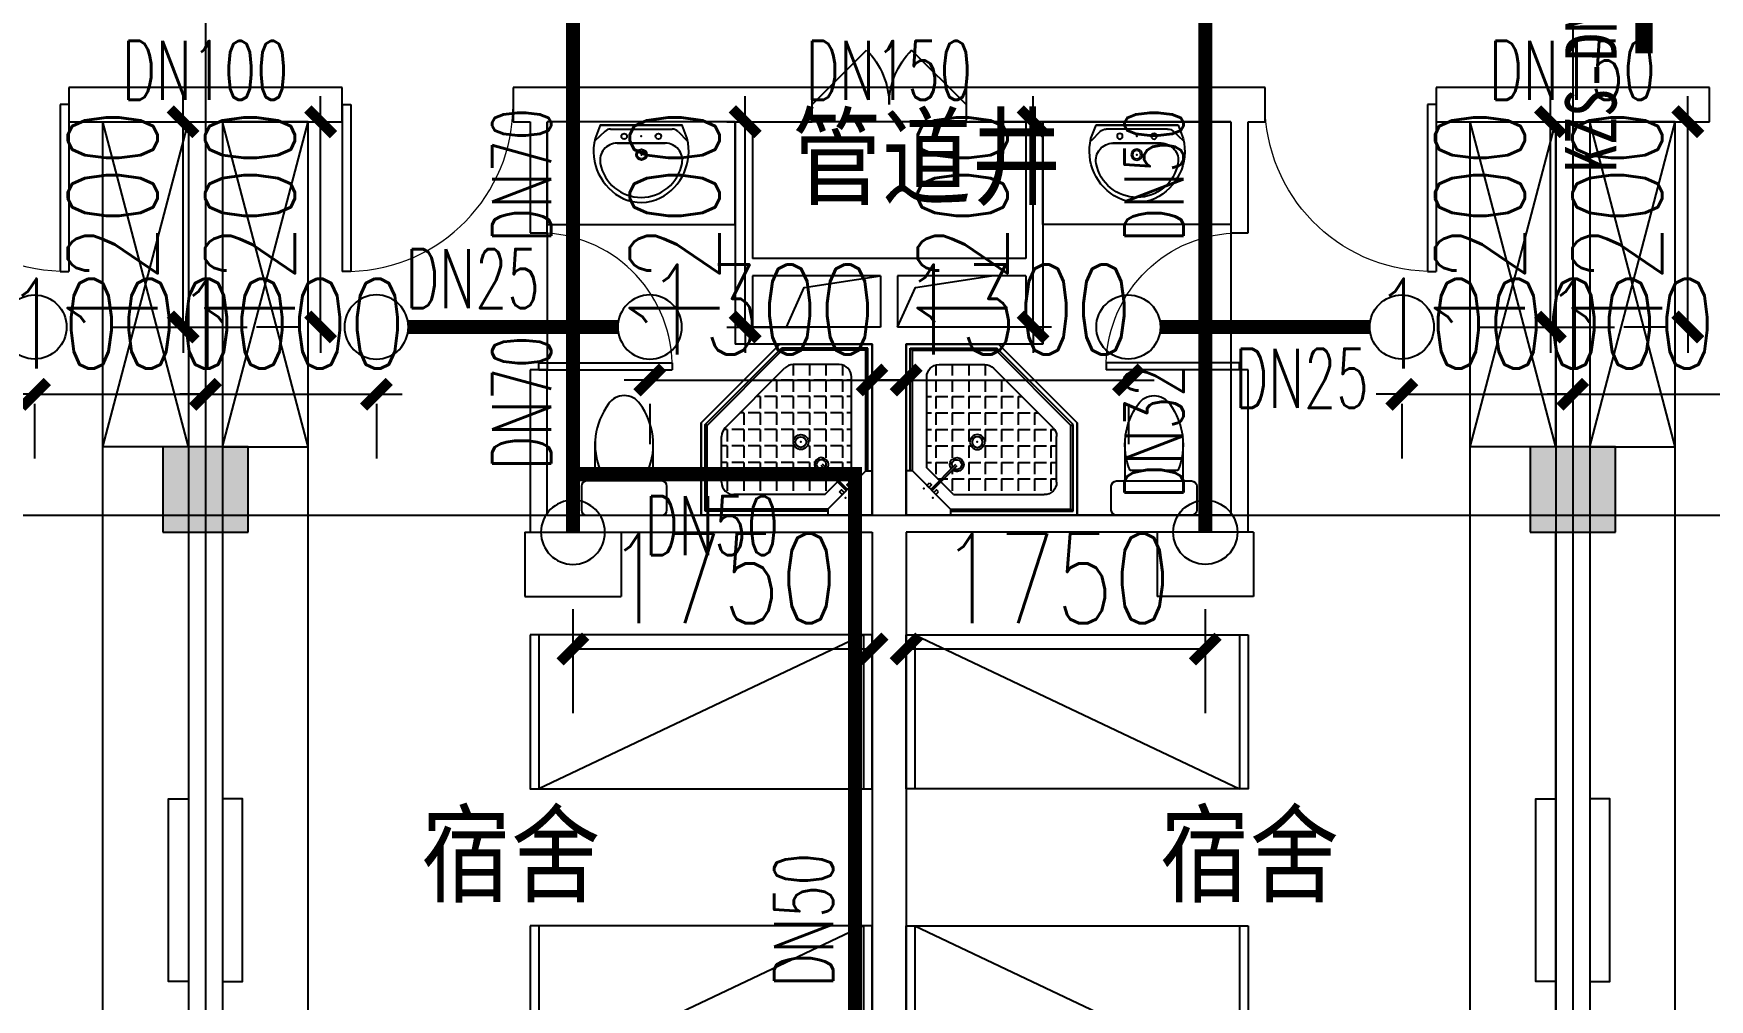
# Model space of a CAD drawing. Extents: x 0 to 2838408, y -923048 to 203859.
# Drawn here: x 2696256 to 2706063, y -544489 to -538843 of the extents above; entities that cross this region are included whole.
import ezdxf
from ezdxf.enums import TextEntityAlignment as Align

# ---------------------------------------------------------------- set-up
doc = ezdxf.new("R2010")
doc.units = 0
doc.header["$LTSCALE"] = 1000
for name, color, linetype in [('A-Fixt', 81, 'Continuous'), ('CLAYER', 7, 'Continuous'), ('COLUMN', 9, 'Continuous'), ('DOOR_FIRE', 4, 'Continuous'), ('DOTE', 8, 'Continuous'), ('EQUIP_喷头', 7, 'Continuous'), ('PIPE-喷淋', 6, 'Continuous'), ('PUB_HATCH', 8, 'Continuous'), ('PUB_TEXT', 7, 'Continuous'), ('TEXT_喷淋', 7, 'Continuous'), ('TWT_DIM', 3, 'Continuous'), ('WALL', 9, 'Continuous'), ('WINDOW', 4, 'Continuous'), ('XREF', 8, 'Continuous'), ('抗震支吊架', 2, 'Continuous'), ('洁具', 213, 'Continuous'), ('配景', 3, 'Continuous')]:
    doc.layers.add(name, color=color, linetype=linetype)
doc.styles.add('_TCH_DIM_T3', font='SIMPLEX', dxfattribs={"width": 0.75, "bigfont": 'HZTXT'})
doc.styles.add('_TWT_PIPEDN', font='SIMPLEX', dxfattribs={"width": 0.8, "height": 2.3, "bigfont": 'HZTXT'})
doc.styles.add('kzcad', font='', dxfattribs={"width": 0.8})
doc.styles.get("Standard").update_dxf_attribs({"font": 'geniso.shx', "bigfont": 'hztxt.shx'})
doc.styles.get('kzcad').set_extended_font_data('SimSun')
doc.dimstyles.new('_TWT_ARCH&&150', dxfattribs={"dimtxt": 525, "dimasz": 150, "dimexe": 375, "dimexo": 450, "dimgap": 150, "dimtad": 1, "dimdec": 0, "dimzin": 0, "dimdsep": 46, "dimtxsty": '_TCH_DIM_T3', "dimblk": 'ARCHTICK', "dimcen": 0.09, "dimclrt": 7, "dimazin": 2, "dimtfac": 1, "dimtdec": 0, "dimtix": 1, "dimtmove": 2, "dimatfit": 3, "dimfxl": 1, "dimtolj": 1, "dimtzin": 0, "dimarcsym": 0})

# ---------------------------------------------------------------- blocks, each defined once
blk = doc.blocks.new('1F平面-CAD导入_dwg_Drawing4_t3_dwg_$plan$00001613-474159-1F-927810-1F')
at = {"layer": '洁具'}
for p, q in [((-30, 250), (-170, 250)), ((-200, 169.7), (-430.4, 169.7)), ((-260.4, -139.7), (-260.4, 139.7)), ((-200, -169.7), (-200, -220)), ((-170, -250), (-30, -250))]:
    blk.add_line(p, q, dxfattribs=at)
for points in [[(-200, 220), (-200, 169.7), (-200, -169.7), (-430.4, -169.7)], [(0, -220), (0, 220)]]:
    blk.add_lwpolyline(points, dxfattribs=at)
for centre, radius, start, end in [((-170, 220), 30, 90, 180), ((-30, 220), 30, 0, 90), ((-412.8, -227.4), 397.5, 67.45048, 126.63814), ((-589.6, 0), 109.8, 123.45086, 236.54914), ((-412.8, 227.4), 397.5, 233.36186, 292.54952), ((-170, -220), 30, 180, 270), ((-30, -220), 30, 270, 0)]:
    blk.add_arc(centre, radius, start, end, dxfattribs=at)
blk = doc.blocks.new('$lvtry$00000169')
at = {"color": 0}
for p, q in [((258.9, -36), (258.9, 0)), ((258.9, -36), (36, -258.9)), ((258.9, -24), (976, -24)), ((258.9, -36), (964, -36)), ((964, -36), (976, -24)), ((964, -36), (964, -525.1)), ((976, -24), (976, -530.1)), ((276.1, -120), (120, -276.1)), ((143.9, -151), (290.7, -298.1)), ((151, -143.9), (297.8, -291)), ((269.6, -212.7), (269.6, -142.7)), ((276.1, -120), (808, -120)), ((365.9, -212.7), (365.9, -142.7)), ((462.1, -212.7), (462.1, -142.7)), ((558.4, -212.7), (558.4, -142.7)), ((654.6, -212.7), (654.6, -142.7)), ((750.9, -212.7), (750.9, -142.7)), ((847.1, -212.7), (847.1, -142.7)), ((880, -192), (880, -460.5)), ((36, -258.9), (0, -258.9)), ((24, -258.9), (24, -976)), ((36, -258.9), (36, -964)), ((120, -276.1), (120, -808)), ((173.4, -308.9), (173.4, -238.9)), ((183.4, -212.7), (205.5, -212.7)), ((219.6, -212.7), (243.4, -212.7)), ((269.6, -212.7), (339.6, -212.7)), ((269.6, -262.8), (269.6, -238.9)), ((365.9, -212.7), (435.9, -212.7)), ((365.9, -308.9), (365.9, -238.9)), ((462.1, -212.7), (532.1, -212.7)), ((462.1, -308.9), (462.1, -238.9)), ((558.4, -212.7), (628.4, -212.7)), ((558.4, -308.9), (558.4, -238.9)), ((654.6, -212.7), (724.6, -212.7)), ((654.6, -308.9), (654.6, -238.9)), ((750.9, -212.7), (820.9, -212.7)), ((750.9, -308.9), (750.9, -238.9)), ((847.1, -212.7), (880, -212.7)), ((847.1, -308.9), (847.1, -238.9)), ((120, -308.9), (147.1, -308.9)), ((173.4, -308.9), (243.4, -308.9)), ((173.4, -405.2), (173.4, -335.2)), ((269.6, -405.2), (269.6, -335.2)), ((334.3, -308.9), (339.6, -308.9)), ((365.9, -308.9), (435.9, -308.9)), ((365.9, -405.2), (365.9, -335.2)), ((462.1, -308.9), (532.1, -308.9)), ((462.1, -405.2), (462.1, -335.2)), ((558.4, -308.9), (628.4, -308.9)), ((558.4, -405.2), (558.4, -335.2)), ((654.6, -308.9), (724.6, -308.9)), ((654.6, -405.2), (654.6, -335.2)), ((750.9, -308.9), (820.9, -308.9)), ((750.9, -405.2), (750.9, -335.2)), ((847.1, -308.9), (880, -308.9)), ((847.1, -405.2), (847.1, -335.2)), ((120, -405.2), (147.1, -405.2)), ((173.4, -405.2), (243.4, -405.2)), ((173.4, -501.4), (173.4, -431.4)), ((269.6, -405.2), (339.6, -405.2)), ((269.6, -501.4), (269.6, -431.4)), ((365.9, -405.2), (378.6, -405.2)), ((365.9, -501.4), (365.9, -431.4)), ((462.1, -405.2), (532.1, -405.2)), ((462.1, -501.4), (462.1, -431.4)), ((558.4, -405.2), (628.4, -405.2)), ((558.4, -501.4), (558.4, -431.4)), ((654.6, -405.2), (724.6, -405.2)), ((654.6, -501.4), (654.6, -431.4)), ((750.9, -405.2), (820.9, -405.2)), ((750.9, -501.4), (750.9, -431.4)), ((847.1, -405.2), (880, -405.2)), ((847.1, -501.4), (847.1, -431.4)), ((120, -501.4), (147.1, -501.4)), ((173.4, -501.4), (243.4, -501.4)), ((173.4, -597.7), (173.4, -527.7)), ((269.6, -501.4), (339.6, -501.4)), ((269.6, -597.7), (269.6, -527.7)), ((365.9, -501.4), (435.9, -501.4)), ((365.9, -597.7), (365.9, -527.7)), ((462.1, -501.4), (532.1, -501.4)), ((462.1, -597.7), (462.1, -527.7)), ((858.9, -511.4), (511.4, -858.9)), ((964, -525.1), (525.1, -964)), ((976, -530.1), (530.1, -976)), ((558.4, -501.4), (628.4, -501.4)), ((558.4, -597.7), (558.4, -527.7)), ((654.6, -501.4), (724.6, -501.4)), ((654.6, -597.7), (654.6, -527.7)), ((750.9, -501.4), (820.9, -501.4)), ((750.9, -597.7), (750.9, -527.7)), ((847.1, -501.4), (867.2, -501.4)), ((964, -525.1), (976, -530.1)), ((120, -597.7), (147.1, -597.7)), ((173.4, -597.7), (243.4, -597.7)), ((173.4, -693.9), (173.4, -623.9)), ((269.6, -597.7), (339.6, -597.7)), ((269.6, -693.9), (269.6, -623.9)), ((365.9, -597.7), (435.9, -597.7)), ((365.9, -693.9), (365.9, -623.9)), ((462.1, -597.7), (532.1, -597.7)), ((462.1, -693.9), (462.1, -623.9)), ((558.4, -597.7), (628.4, -597.7)), ((558.4, -693.9), (558.4, -623.9)), ((654.6, -597.7), (724.6, -597.7)), ((654.6, -693.9), (654.6, -623.9)), ((750.9, -597.7), (772.6, -597.7)), ((120, -693.9), (147.1, -693.9)), ((173.4, -693.9), (243.4, -693.9)), ((173.4, -790.2), (173.4, -720.2)), ((269.6, -693.9), (339.6, -693.9)), ((269.6, -790.2), (269.6, -720.2)), ((365.9, -693.9), (435.9, -693.9)), ((365.9, -790.2), (365.9, -720.2)), ((462.1, -693.9), (532.1, -693.9)), ((462.1, -790.2), (462.1, -720.2)), ((558.4, -693.9), (628.4, -693.9)), ((558.4, -790.2), (558.4, -720.2)), ((654.6, -693.9), (676.4, -693.9)), ((120, -790.2), (147.1, -790.2)), ((173.4, -790.2), (243.4, -790.2)), ((173.4, -877.5), (173.4, -816.4)), ((192, -880), (460.5, -880)), ((269.6, -790.2), (339.6, -790.2)), ((269.6, -880), (269.6, -816.4)), ((365.9, -790.2), (435.9, -790.2)), ((365.9, -880), (365.9, -816.4)), ((462.1, -790.2), (532.1, -790.2)), ((462.1, -880), (462.1, -816.4)), ((558.4, -790.2), (580.1, -790.2)), ((36, -964), (24, -976)), ((24, -976), (530.1, -976)), ((36, -964), (525.1, -964)), ((525.1, -964), (530.1, -976))]:
    blk.add_line(p, q, dxfattribs=at)
blk.add_lwpolyline([(0, 0), (0, -1000), (540, -1000), (1000, -540), (1000, 0)], close=True)
for points in [[(0, 0), (0, -1000)], [(0, 0), (1000, 0)], [(1000, 0), (1000, -540)], [(136.1, -189.7), (147.9, -177.9), (132.5, -162.5), (120.7, -174.3)], [(189.7, -136.1), (177.9, -147.9), (162.5, -132.5), (174.3, -120.7)], [(1000, -540), (540, -1000)], [(0, -1000), (540, -1000)]]:
    blk.add_lwpolyline(points, close=True, dxfattribs=at)
for radius in [43.8, 31.1]:
    blk.add_circle((416.2, -427.6), radius, dxfattribs=at)
for centre, radius, start, end in [((808, -192), 72, 0, 90), ((296, -295.7), 40.6, 142.58296, 128.41974), ((296, -295.7), 28.6, 145.82801, 125.65986), ((808, -460.5), 72, 315, 0), ((192, -808), 72, 180, 270), ((460.5, -808), 72, 270, 315)]:
    blk.add_arc(centre, radius, start, end, dxfattribs=at)
for p in [(103.2, -155.8, 0), (156.1, -102.2, 0), (415.8, -428.1, 0)]:
    blk.add_point(p, dxfattribs=at)
blk = doc.blocks.new('$lvtry$00000178')
at = {"color": 0}
for p, q in [((-238.4, 0), (238.4, 0)), ((-214.1, -36.1), (-272.1, -90.6)), ((-179.8, -22.5), (180.1, -22.5)), ((215.7, -37.5), (268.3, -90.8)), ((-141.7, -105.2), (140.2, -105.2)), ((140.2, -105.2), (-141.7, -105.2))]:
    blk.add_line(p, q, dxfattribs=at)
blk.add_lwpolyline([(-103.6, -429.7, 0.224698), (110.4, -425.4, 0.348046), (268.9, -78.5), (239.5, 0), (-241.3, 0), (-270.7, -78.5, 0.356844)], format="xyb", close=True, dxfattribs=at)
for centre, radius in [((-100, -65), 16.3), ((100, -65), 16.3), ((1.4, -172.5), 31.6)]:
    blk.add_circle(centre, radius, dxfattribs=at)
at = {"color": 0, "lineweight": 13}
blk.add_circle((1.4, -172.5), 23, dxfattribs=at)
at = {"color": 0}
for centre, radius, start, end in [((-179.8, -72.5), 50, 90, 133.18096), ((180.1, -72.5), 50, 44.56072, 90), ((-141.7, -205.2), 100, 90, 190.56023), ((140.2, -205.2), 100, 349.43977, 90), ((-0.7, -179), 243.4, 190.56023, 349.43977)]:
    blk.add_arc(centre, radius, start, end, dxfattribs=at)
for p in [(0, -65), (1.4, -172.5)]:
    blk.add_point(p, dxfattribs=at)
blk = doc.blocks.new('A$C70365C93')
at = {"layer": '洁具'}
blk.add_lwpolyline([(-1900, 2300), (-1900, 1700), (-800, 1700), (-800, 2300)], close=True, dxfattribs=at)
blk.add_blockref('$lvtry$00000178', (-1350, 2280), dxfattribs=at)
at = {"layer": '洁具', "rotation": 180}
blk.add_blockref('$lvtry$00000169', (0, 0), dxfattribs=at)
at = {"layer": '洁具', "extrusion": (0, 0, -1), "xscale": -1, "zscale": -1, "rotation": 90}
blk.add_blockref('1F平面-CAD导入_dwg_Drawing4_t3_dwg_$plan$00001613-474159-1F-927810-1F', (1450, 0), dxfattribs=at)
blk = doc.blocks.new('单人床')
at = {"layer": 'A-Fixt'}
for p, q in [((47773.8, 13973.4), (48673.8, 13973.4)), ((47773.8, 12073.4), (48673.8, 13973.4)), ((47773.8, 12073.4), (48673.8, 12073.4))]:
    blk.add_line(p, q, dxfattribs=at)
blk.add_lwpolyline([(47773.8, 14023.4), (48673.8, 14023.4), (48673.8, 12023.4), (47773.8, 12023.4), (47773.8, 14023.4)], dxfattribs=at)
blk = doc.blocks.new('CH_AP01')
for p, q in [((-311.4, 16.6), (-275, 0)), ((-275, 0), (275, 0)), ((275, 0), (311.4, 16.6))]:
    blk.add_line(p, q)
for centre, radius, start, end in [((-306.8, 555.3), 37.8, 100.18588, 202.83587), ((0, -578.9), 1212.6, 74.71041, 105.28959), ((0, -578.9), 1172.6, 75.02868, 104.97132), ((306.8, 555.3), 37.8, 337.16413, 79.81412), ((-1658.4, 201.9), 1359.7, 352.16586, 14.42826), ((-823.7, 250), 562.9, 335.50378, 31.09034), ((0, -1278.1), 1856.9, 80.61099, 99.38901), ((-823.7, 250), 602.9, 335.50378, 30.26909), ((0, -578.9), 1092.6, 75.87672, 104.12328), ((823.7, 250), 602.9, 149.73091, 204.49622), ((823.7, 250), 562.9, 148.90966, 204.49622), ((1658.4, 201.9), 1359.7, 165.57174, 187.83414)]:
    blk.add_arc(centre, radius, start, end)
blk = doc.blocks.new('A$C61295E98')
at = {"color": 3}
for p, q in [((544, 597.9), (0, 597.9)), ((0, 597.9), (0, 0)), ((161.4, 597.9), (161.4, 0)), ((170.4, 0.2), (170.4, 597.6)), ((602.7, 572.2), (602.7, 25.6)), ((624, 517.9), (624, 80)), ((544, 0), (0, 0))]:
    blk.add_line(p, q, dxfattribs=at)
for points in [[(81.8, 540.3), (75.3, 540.3), (75.3, 576.8), (81.8, 576.8)], [(81.8, 453.1), (75.3, 453.1), (75.3, 489.6), (81.8, 489.6)], [(81.8, 352.9), (75.3, 352.9), (75.3, 389.4), (81.8, 389.4)]]:
    blk.add_lwpolyline(points, close=True, dxfattribs=at)
for centre in [(74, 250.1), (74, 164.2), (74, 70.5)]:
    blk.add_circle(centre, 15.7, dxfattribs=at)
for centre, start, end in [((544, 517.9), 360, 90), ((544, 80), 270, 0)]:
    blk.add_arc(centre, 80, start, end, dxfattribs=at)
blk = doc.blocks.new('宿舍')
at = {"layer": 'A-Fixt'}
for p, q in [((47853.8, 13801.7), (48353.8, 15701.7)), ((48353.8, 13801.7), (47853.8, 15701.7)), ((47853.8, 13801.7), (48353.8, 13801.7))]:
    blk.add_line(p, q, dxfattribs=at)
for points in [[(47853.8, 8601.7), (48353.8, 8601.7), (48353.8, 15701.7), (47853.8, 15701.7)], [(47853.8, 10676.1), (47970.5, 10676.1), (47970.5, 11742.6), (47853.8, 11742.6)]]:
    blk.add_lwpolyline(points, close=True, dxfattribs=at)
at = {"xscale": -1, "rotation": 90}
for p in [(63677.2, 60475.5), (63677.2, 58775.5)]:
    blk.add_blockref('单人床', p, dxfattribs=at)
at = {"layer": 'A-Fixt', "xscale": -1, "rotation": 180}
for p in [(50002, 9140.5), (51117.2, 9140.5)]:
    blk.add_blockref('CH_AP01', p, dxfattribs=at)
at = {"layer": '配景', "color": 252}
blk.add_blockref('A$C61295E98', (47853.8, 7096.6), dxfattribs=at)
blk = doc.blocks.new('$DorLib2D$00000116')
at = {"color": 0}
for p, q in [((-0.5, 0), (-0.146, 0.354)), ((0.5, 0), (0.146, 0.354))]:
    blk.add_line(p, q, dxfattribs=at)
for centre, start, end in [((-0.5, 0), 0, 45), ((0.5, 0), 135, 180)]:
    blk.add_arc(centre, 0.5, start, end, dxfattribs=at)
blk = doc.blocks.new('$DorLib2D$00000001')
for p, q in [((0.45, 0.975), (0.5, 0.975)), ((0.45, 0), (0.45, 0.975)), ((0.5, 0), (0.5, 0.975)), ((0.5, 0), (0.45, 0))]:
    blk.add_line(p, q)
at = {"lineweight": 13}
blk.add_arc((0.475, 0), 0.975, 91.46928, 180, dxfattribs=at)
blk = doc.blocks.new('3F1')
at = {"layer": 'PUB_HATCH'}
for points in [[(2360966.7, -541758.3), (2361466.7, -541758.3), (2361466.7, -541258.3), (2360966.7, -541258.3)], [(2368966.7, -541758.3), (2369466.7, -541758.3), (2369466.7, -541258.3), (2368966.7, -541258.3)]]:
    blk.add_hatch(color=256, dxfattribs=at).paths.add_polyline_path(points)
for points in [[(2364616.7, -540558.3), (2364720.3, -540328), (2365166.7, -540258.3)], [(2365266.7, -540558.3), (2365370.3, -540328), (2365816.7, -540258.3)]]:
    blk.add_lwpolyline(points)
at = {"layer": 'COLUMN'}
for p, q in [((2361466.7, -541258.3), (2360966.7, -541258.3)), ((2360966.7, -541258.3), (2360966.7, -541758.3)), ((2361466.7, -541758.3), (2361466.7, -541258.3)), ((2369466.7, -541258.3), (2368966.7, -541258.3)), ((2368966.7, -541258.3), (2368966.7, -541758.3)), ((2369466.7, -541758.3), (2369466.7, -541258.3)), ((2360966.7, -541758.3), (2361466.7, -541758.3)), ((2368966.7, -541758.3), (2369466.7, -541758.3))]:
    blk.add_line(p, q, dxfattribs=at)
at = {"layer": 'DOOR_FIRE'}
for p, q in [((2365666.7, -539158.3), (2364766.7, -539158.3)), ((2365666.7, -539358.3), (2364766.7, -539358.3))]:
    blk.add_line(p, q, dxfattribs=at)
at = {"layer": 'DOTE'}
for p, q in [((2361216.7, -467258.3), (2361216.7, -550458.3)), ((2369216.7, -467258.3), (2369216.7, -550458.3)), ((2343216.7, -541658.3), (2453916.7, -541658.3))]:
    blk.add_line(p, q, dxfattribs=at)
at = {"layer": 'WALL'}
for p, q in [((2361216.7, -539158.3), (2360416.7, -539158.3)), ((2360416.7, -539158.3), (2360416.7, -539358.3)), ((2362016.7, -539158.3), (2361216.7, -539158.3)), ((2362016.7, -539358.3), (2362016.7, -539158.3)), ((2363116.7, -539158.3), (2363016.7, -539158.3)), ((2363016.7, -539158.3), (2363016.7, -539358.3)), ((2364316.7, -539158.3), (2363116.7, -539158.3)), ((2364766.7, -539158.3), (2364316.7, -539158.3)), ((2364766.7, -539358.3), (2364766.7, -539158.3)), ((2366116.7, -539158.3), (2365666.7, -539158.3)), ((2365666.7, -539158.3), (2365666.7, -539358.3)), ((2367316.7, -539158.3), (2366116.7, -539158.3)), ((2367416.7, -539158.3), (2367316.7, -539158.3)), ((2367416.7, -539358.3), (2367416.7, -539158.3)), ((2369216.7, -539158.3), (2368416.7, -539158.3)), ((2368416.7, -539158.3), (2368416.7, -539358.3)), ((2370016.7, -539158.3), (2369216.7, -539158.3)), ((2370016.7, -539358.3), (2370016.7, -539158.3)), ((2360416.7, -539358.3), (2361116.7, -539358.3)), ((2361116.7, -539358.3), (2361116.7, -541258.3)), ((2361316.7, -539358.3), (2361316.7, -541258.3)), ((2361316.7, -539358.3), (2362016.7, -539358.3)), ((2363016.7, -539358.3), (2363116.7, -539358.3)), ((2363116.7, -539358.3), (2363116.7, -540008.3)), ((2364316.7, -539358.3), (2363216.7, -539358.3)), ((2363216.7, -540008.3), (2363216.7, -539358.3)), ((2364316.7, -539358.3), (2364316.7, -540158.3)), ((2364416.7, -539358.3), (2364766.7, -539358.3)), ((2364416.7, -539358.3), (2364416.7, -540158.3)), ((2365666.7, -539358.3), (2366016.7, -539358.3)), ((2366016.7, -539358.3), (2366016.7, -540158.3)), ((2367216.7, -539358.3), (2366116.7, -539358.3)), ((2366116.7, -539358.3), (2366116.7, -540158.3)), ((2367216.7, -539358.3), (2367216.7, -540008.3)), ((2367316.7, -540008.3), (2367316.7, -539358.3)), ((2367316.7, -539358.3), (2367416.7, -539358.3)), ((2368416.7, -539358.3), (2369116.7, -539358.3)), ((2369116.7, -539358.3), (2369116.7, -541258.3)), ((2369316.7, -539358.3), (2369316.7, -541258.3)), ((2369316.7, -539358.3), (2370016.7, -539358.3)), ((2363116.7, -540008.3), (2363216.7, -540008.3)), ((2367216.7, -540008.3), (2367316.7, -540008.3)), ((2364316.7, -540158.3), (2364316.7, -540658.3)), ((2365216.7, -540158.3), (2364416.7, -540158.3)), ((2366016.7, -540158.3), (2365216.7, -540158.3)), ((2366116.7, -540158.3), (2366116.7, -540658.3)), ((2365166.7, -540258.3), (2364416.7, -540258.3)), ((2364416.7, -540258.3), (2364416.7, -540558.3)), ((2365166.7, -540258.3), (2365166.7, -540558.3)), ((2366016.7, -540258.3), (2365266.7, -540258.3)), ((2365266.7, -540258.3), (2365266.7, -540558.3)), ((2366016.7, -540258.3), (2366016.7, -540558.3)), ((2365166.7, -540558.3), (2364416.7, -540558.3)), ((2366016.7, -540558.3), (2365266.7, -540558.3)), ((2365116.7, -540658.3), (2364316.7, -540658.3)), ((2365116.7, -540658.3), (2365116.7, -541658.3)), ((2365316.7, -540658.3), (2365316.7, -541658.3)), ((2366116.7, -540658.3), (2365316.7, -540658.3)), ((2363216.7, -540808.3), (2363116.7, -540808.3)), ((2363116.7, -540808.3), (2363116.7, -541758.3)), ((2363216.7, -541658.3), (2363216.7, -540808.3)), ((2367316.7, -540808.3), (2367216.7, -540808.3)), ((2367216.7, -540808.3), (2367216.7, -541658.3)), ((2367316.7, -541758.3), (2367316.7, -540808.3)), ((2363216.7, -541658.3), (2365116.7, -541658.3)), ((2367216.7, -541658.3), (2365316.7, -541658.3)), ((2361116.7, -541758.3), (2361116.7, -546458.3)), ((2361316.7, -541758.3), (2361316.7, -546458.3)), ((2363116.7, -541758.3), (2365116.7, -541758.3)), ((2365116.7, -541758.3), (2365116.7, -546708.3)), ((2367316.7, -541758.3), (2365316.7, -541758.3)), ((2365316.7, -541758.3), (2365316.7, -546708.3)), ((2369116.7, -541758.3), (2369116.7, -546458.3)), ((2369316.7, -541758.3), (2369316.7, -546458.3))]:
    blk.add_line(p, q, dxfattribs=at)
at = {"layer": 'WINDOW'}
for p, q in [((2363216.7, -540008.3), (2363216.7, -540808.3)), ((2367216.7, -540008.3), (2367216.7, -540808.3))]:
    blk.add_line(p, q, dxfattribs=at)
at = {"xscale": -1, "rotation": 359.9999999999999}
for name, p in [('宿舍', (2408970.6, -555059.9)), ('A$C70365C93', (2365316.7, -541658.3)), ('宿舍', (2416970.6, -555059.9))]:
    blk.add_blockref(name, p, dxfattribs=at)
for name, p in [('宿舍', (2313462.9, -555059.9)), ('A$C70365C93', (2365116.7, -541658.3)), ('宿舍', (2321462.9, -555059.9))]:
    blk.add_blockref(name, p)
at = {"layer": 'DOOR_FIRE', "xscale": 900, "yscale": -900, "zscale": 200, "rotation": 179.9999999994664}
blk.add_blockref('$DorLib2D$00000116', (2365216.7, -539258.3), dxfattribs=at)
at = {"layer": 'WINDOW', "yscale": -1000}
for p, xscale, zscale in [((2359916.7, -539258.3), 1000, 1000), ((2362516.7, -539258.3), -1000, -1000), ((2367916.7, -539258.3), 1000, 1000)]:
    blk.add_blockref('$DorLib2D$00000001', p, dxfattribs=dict(at, xscale=xscale, zscale=zscale))
at = {"layer": 'WINDOW', "xscale": 800, "zscale": 800, "rotation": 269.9999999994664}
for p, yscale in [((2363166.7, -540408.3), 800), ((2367266.7, -540408.3), -800)]:
    blk.add_blockref('$DorLib2D$00000001', p, dxfattribs=dict(at, yscale=yscale))
at = {"layer": 'CLAYER'}
blk.add_text('管道井', height=525, dxfattribs=at).set_placement((2364649.1, -539845.3))
at = {"layer": 'PUB_TEXT'}
for p in [(2362478.2, -543922.1), (2366800.4, -543922.1)]:
    blk.add_text('宿舍', height=525, dxfattribs=at).set_placement(p)
blk = doc.blocks.new('_ArchTick')
at = {"color": 0, "linetype": 'ByBlock', "const_width": 0.4}
blk.add_lwpolyline([(-0.5, -0.5), (0.5, 0.5)], dxfattribs=at)
blk = doc.blocks.new('*D2174')
at = {"layer": 'Defpoints', "color": 0, "linetype": 'ByBlock', "transparency": 16777216}
for p in [(2701362.5, -540558.3), (2702662.5, -540558.3), (2702662.5, -540868.1)]:
    blk.add_point(p, dxfattribs=at)
at = {"layer": 'TWT_DIM', "color": 0, "linetype": 'ByBlock', "lineweight": -2, "transparency": 16777216}
for p, q in [((2701362.5, -540868.1), (2701212.5, -540868.1)), ((2701362.5, -540868.1), (2702662.5, -540868.1)), ((2702662.5, -540868.1), (2702812.5, -540868.1)), ((2701362.5, -541008.3), (2701362.5, -541243.1)), ((2702662.5, -541008.3), (2702662.5, -541243.1))]:
    blk.add_line(p, q, dxfattribs=at)
at = {"layer": 'TWT_DIM', "color": 0, "linetype": 'ByBlock', "lineweight": -2, "transparency": 16777216, "xscale": 150, "yscale": 150, "zscale": 150}
blk.add_blockref('_ArchTick', (2701362.5, -540868.1), dxfattribs=at)
at = {"layer": 'TWT_DIM', "color": 0, "linetype": 'ByBlock', "lineweight": -2, "transparency": 16777216, "xscale": 150, "yscale": 150, "zscale": 150, "rotation": 180}
blk.add_blockref('_ArchTick', (2702662.5, -540868.1), dxfattribs=at)
at = {"layer": 'TWT_DIM', "color": 7, "linetype": 'ByBlock', "transparency": 16777216, "insert": (2702012.5, -540455.6), "char_height": 525, "attachment_point": 5, "style": '_TCH_DIM_T3'}
blk.add_mtext('\\A1;1300', dxfattribs=at)
blk = doc.blocks.new('*D2175')
at = {"layer": 'Defpoints', "color": 0, "linetype": 'ByBlock', "transparency": 16777216}
for p in [(2699862.5, -540558.3), (2701162.5, -540558.3), (2701162.5, -540868.1)]:
    blk.add_point(p, dxfattribs=at)
at = {"layer": 'TWT_DIM', "color": 0, "linetype": 'ByBlock', "lineweight": -2, "transparency": 16777216}
for p, q in [((2699862.5, -540868.1), (2699712.5, -540868.1)), ((2699862.5, -540868.1), (2701162.5, -540868.1)), ((2701162.5, -540868.1), (2701312.5, -540868.1)), ((2699862.5, -541008.3), (2699862.5, -541243.1)), ((2701162.5, -541008.3), (2701162.5, -541243.1))]:
    blk.add_line(p, q, dxfattribs=at)
at = {"layer": 'TWT_DIM', "color": 0, "linetype": 'ByBlock', "lineweight": -2, "transparency": 16777216, "xscale": 150, "yscale": 150, "zscale": 150}
blk.add_blockref('_ArchTick', (2699862.5, -540868.1), dxfattribs=at)
at = {"layer": 'TWT_DIM', "color": 0, "linetype": 'ByBlock', "lineweight": -2, "transparency": 16777216, "xscale": 150, "yscale": 150, "zscale": 150, "rotation": 180}
blk.add_blockref('_ArchTick', (2701162.5, -540868.1), dxfattribs=at)
at = {"layer": 'TWT_DIM', "color": 7, "linetype": 'ByBlock', "transparency": 16777216, "insert": (2700512.5, -540455.6), "char_height": 525, "attachment_point": 5, "style": '_TCH_DIM_T3'}
blk.add_mtext('\\A1;1300', dxfattribs=at)
blk = doc.blocks.new('*D2206')
at = {"layer": 'Defpoints', "color": 0, "linetype": 'ByBlock', "transparency": 16777216}
for p in [(2705262.5, -540558.3), (2706262.5, -540558.3), (2706262.5, -540951.6)]:
    blk.add_point(p, dxfattribs=at)
at = {"layer": 'TWT_DIM', "color": 0, "linetype": 'ByBlock', "lineweight": -2, "transparency": 16777216}
for p, q in [((2705262.5, -540951.6), (2705112.5, -540951.6)), ((2705262.5, -540951.6), (2706262.5, -540951.6)), ((2705262.5, -541008.3), (2705262.5, -541326.6)), ((2706262.5, -540951.6), (2706412.5, -540951.6)), ((2706262.5, -541008.3), (2706262.5, -541326.6))]:
    blk.add_line(p, q, dxfattribs=at)
at = {"layer": 'TWT_DIM', "color": 0, "linetype": 'ByBlock', "lineweight": -2, "transparency": 16777216, "xscale": 150, "yscale": 150, "zscale": 150}
blk.add_blockref('_ArchTick', (2705262.5, -540951.6), dxfattribs=at)
at = {"layer": 'TWT_DIM', "color": 0, "linetype": 'ByBlock', "lineweight": -2, "transparency": 16777216, "xscale": 150, "yscale": 150, "zscale": 150, "rotation": 180}
blk.add_blockref('_ArchTick', (2706262.5, -540951.6), dxfattribs=at)
at = {"layer": 'TWT_DIM', "color": 7, "linetype": 'ByBlock', "transparency": 16777216, "insert": (2705762.5, -540539.1), "char_height": 525, "attachment_point": 5, "style": '_TCH_DIM_T3'}
blk.add_mtext('\\A1;1000', dxfattribs=at)
blk = doc.blocks.new('*D2208')
at = {"layer": 'Defpoints', "color": 0, "linetype": 'ByBlock', "transparency": 16777216}
for p in [(2705936.2, -539358.3), (2706262.5, -539358.3), (2706262.5, -540558.3)]:
    blk.add_point(p, dxfattribs=at)
at = {"layer": 'TWT_DIM', "color": 0, "linetype": 'ByBlock', "lineweight": -2, "transparency": 16777216}
for p, q in [((2705936.2, -539358.3), (2705936.2, -539208.3)), ((2705812.5, -539358.3), (2705561.2, -539358.3)), ((2705936.2, -540558.3), (2705936.2, -539358.3)), ((2705812.5, -540558.3), (2705561.2, -540558.3)), ((2705936.2, -540558.3), (2705936.2, -540708.3))]:
    blk.add_line(p, q, dxfattribs=at)
at = {"layer": 'TWT_DIM', "color": 0, "linetype": 'ByBlock', "lineweight": -2, "transparency": 16777216, "xscale": 150, "yscale": 150, "zscale": 150}
for p, rotation in [((2705936.2, -539358.3), 270), ((2705936.2, -540558.3), 90)]:
    blk.add_blockref('_ArchTick', p, dxfattribs=dict(at, rotation=rotation))
at = {"layer": 'TWT_DIM', "color": 7, "linetype": 'ByBlock', "transparency": 16777216, "insert": (2705523.7, -539958.3), "char_height": 525, "attachment_point": 5, "rotation": 90, "style": '_TCH_DIM_T3'}
blk.add_mtext('\\A1;1200', dxfattribs=at)
blk = doc.blocks.new('*D2211')
at = {"layer": 'Defpoints', "color": 0, "linetype": 'ByBlock', "transparency": 16777216}
for p in [(2701362.5, -541758.3), (2703112.5, -541758.3), (2703112.5, -542440.6)]:
    blk.add_point(p, dxfattribs=at)
at = {"layer": 'TWT_DIM', "color": 0, "linetype": 'ByBlock', "lineweight": -2, "transparency": 16777216}
for p, q in [((2701362.5, -542208.3), (2701362.5, -542815.6)), ((2703112.5, -542208.3), (2703112.5, -542815.6)), ((2701362.5, -542440.6), (2703112.5, -542440.6))]:
    blk.add_line(p, q, dxfattribs=at)
at = {"layer": 'TWT_DIM', "color": 0, "linetype": 'ByBlock', "lineweight": -2, "transparency": 16777216, "xscale": 150, "yscale": 150, "zscale": 150, "rotation": 180}
blk.add_blockref('_ArchTick', (2701362.5, -542440.6), dxfattribs=at)
at = {"layer": 'TWT_DIM', "color": 0, "linetype": 'ByBlock', "lineweight": -2, "transparency": 16777216, "xscale": 150, "yscale": 150, "zscale": 150}
blk.add_blockref('_ArchTick', (2703112.5, -542440.6), dxfattribs=at)
at = {"layer": 'TWT_DIM', "color": 7, "linetype": 'ByBlock', "transparency": 16777216, "insert": (2702237.5, -542028.1), "char_height": 525, "attachment_point": 5, "style": '_TCH_DIM_T3'}
blk.add_mtext('\\A1;1750', dxfattribs=at)
blk = doc.blocks.new('*D2212')
at = {"layer": 'Defpoints', "color": 0, "linetype": 'ByBlock', "transparency": 16777216}
for p in [(2704262.5, -540558.3), (2705262.5, -540558.3), (2705262.5, -540951.6)]:
    blk.add_point(p, dxfattribs=at)
at = {"layer": 'TWT_DIM', "color": 0, "linetype": 'ByBlock', "lineweight": -2, "transparency": 16777216}
for p, q in [((2704262.5, -540951.6), (2704112.5, -540951.6)), ((2704262.5, -540951.6), (2705262.5, -540951.6)), ((2704262.5, -541008.3), (2704262.5, -541326.6)), ((2705262.5, -540951.6), (2705412.5, -540951.6)), ((2705262.5, -541008.3), (2705262.5, -541326.6))]:
    blk.add_line(p, q, dxfattribs=at)
at = {"layer": 'TWT_DIM', "color": 0, "linetype": 'ByBlock', "lineweight": -2, "transparency": 16777216, "xscale": 150, "yscale": 150, "zscale": 150}
blk.add_blockref('_ArchTick', (2704262.5, -540951.6), dxfattribs=at)
at = {"layer": 'TWT_DIM', "color": 0, "linetype": 'ByBlock', "lineweight": -2, "transparency": 16777216, "xscale": 150, "yscale": 150, "zscale": 150, "rotation": 180}
blk.add_blockref('_ArchTick', (2705262.5, -540951.6), dxfattribs=at)
at = {"layer": 'TWT_DIM', "color": 7, "linetype": 'ByBlock', "transparency": 16777216, "insert": (2704762.5, -540539.1), "char_height": 525, "attachment_point": 5, "style": '_TCH_DIM_T3'}
blk.add_mtext('\\A1;1000', dxfattribs=at)
blk = doc.blocks.new('*D2213')
at = {"layer": 'Defpoints', "color": 0, "linetype": 'ByBlock', "transparency": 16777216}
for p in [(2702104.8, -539358.3), (2702662.5, -539358.3), (2702662.5, -540558.3)]:
    blk.add_point(p, dxfattribs=at)
at = {"layer": 'TWT_DIM', "color": 0, "linetype": 'ByBlock', "lineweight": -2, "transparency": 16777216}
for p, q in [((2702104.8, -539358.3), (2702104.8, -539208.3)), ((2702212.5, -539358.3), (2701729.8, -539358.3)), ((2702104.8, -540558.3), (2702104.8, -539358.3)), ((2702212.5, -540558.3), (2701729.8, -540558.3)), ((2702104.8, -540558.3), (2702104.8, -540708.3))]:
    blk.add_line(p, q, dxfattribs=at)
at = {"layer": 'TWT_DIM', "color": 0, "linetype": 'ByBlock', "lineweight": -2, "transparency": 16777216, "xscale": 150, "yscale": 150, "zscale": 150}
for p, rotation in [((2702104.8, -539358.3), 270), ((2702104.8, -540558.3), 90)]:
    blk.add_blockref('_ArchTick', p, dxfattribs=dict(at, rotation=rotation))
at = {"layer": 'TWT_DIM', "color": 7, "linetype": 'ByBlock', "transparency": 16777216, "insert": (2701692.3, -539958.3), "char_height": 525, "attachment_point": 5, "rotation": 90, "style": '_TCH_DIM_T3'}
blk.add_mtext('\\A1;1200', dxfattribs=at)
blk = doc.blocks.new('*D2214')
at = {"layer": 'Defpoints', "color": 0, "linetype": 'ByBlock', "transparency": 16777216}
for p in [(2704262.5, -539358.3), (2705131.8, -539358.3), (2704262.5, -540558.3)]:
    blk.add_point(p, dxfattribs=at)
at = {"layer": 'TWT_DIM', "color": 0, "linetype": 'ByBlock', "lineweight": -2, "transparency": 16777216}
for p, q in [((2705131.8, -539358.3), (2705131.8, -539208.3)), ((2704712.5, -539358.3), (2705506.8, -539358.3)), ((2705131.8, -540558.3), (2705131.8, -539358.3)), ((2704712.5, -540558.3), (2705506.8, -540558.3)), ((2705131.8, -540558.3), (2705131.8, -540708.3))]:
    blk.add_line(p, q, dxfattribs=at)
at = {"layer": 'TWT_DIM', "color": 0, "linetype": 'ByBlock', "lineweight": -2, "transparency": 16777216, "xscale": 150, "yscale": 150, "zscale": 150}
for p, rotation in [((2705131.8, -539358.3), 270), ((2705131.8, -540558.3), 90)]:
    blk.add_blockref('_ArchTick', p, dxfattribs=dict(at, rotation=rotation))
at = {"layer": 'TWT_DIM', "color": 7, "linetype": 'ByBlock', "transparency": 16777216, "insert": (2704719.3, -539958.3), "char_height": 525, "attachment_point": 5, "rotation": 90, "style": '_TCH_DIM_T3'}
blk.add_mtext('\\A1;1200', dxfattribs=at)
blk = doc.blocks.new('*D2215')
at = {"layer": 'Defpoints', "color": 0, "linetype": 'ByBlock', "transparency": 16777216}
for p in [(2699412.5, -541758.3), (2701162.5, -541758.3), (2701162.5, -542440.6)]:
    blk.add_point(p, dxfattribs=at)
at = {"layer": 'TWT_DIM', "color": 0, "linetype": 'ByBlock', "lineweight": -2, "transparency": 16777216}
for p, q in [((2699412.5, -542208.3), (2699412.5, -542815.6)), ((2701162.5, -542208.3), (2701162.5, -542815.6)), ((2699412.5, -542440.6), (2701162.5, -542440.6))]:
    blk.add_line(p, q, dxfattribs=at)
at = {"layer": 'TWT_DIM', "color": 0, "linetype": 'ByBlock', "lineweight": -2, "transparency": 16777216, "xscale": 150, "yscale": 150, "zscale": 150, "rotation": 180}
blk.add_blockref('_ArchTick', (2699412.5, -542440.6), dxfattribs=at)
at = {"layer": 'TWT_DIM', "color": 0, "linetype": 'ByBlock', "lineweight": -2, "transparency": 16777216, "xscale": 150, "yscale": 150, "zscale": 150}
blk.add_blockref('_ArchTick', (2701162.5, -542440.6), dxfattribs=at)
at = {"layer": 'TWT_DIM', "color": 7, "linetype": 'ByBlock', "transparency": 16777216, "insert": (2700287.5, -542028.1), "char_height": 525, "attachment_point": 5, "style": '_TCH_DIM_T3'}
blk.add_mtext('\\A1;1750', dxfattribs=at)
blk = doc.blocks.new('*D2216')
at = {"layer": 'Defpoints', "color": 0, "linetype": 'ByBlock', "transparency": 16777216}
for p in [(2697262.5, -540558.3), (2698262.5, -540558.3), (2698262.5, -540951.6)]:
    blk.add_point(p, dxfattribs=at)
at = {"layer": 'TWT_DIM', "color": 0, "linetype": 'ByBlock', "lineweight": -2, "transparency": 16777216}
for p, q in [((2697262.5, -540951.6), (2697112.5, -540951.6)), ((2697262.5, -540951.6), (2698262.5, -540951.6)), ((2697262.5, -541008.3), (2697262.5, -541326.6)), ((2698262.5, -540951.6), (2698412.5, -540951.6)), ((2698262.5, -541008.3), (2698262.5, -541326.6))]:
    blk.add_line(p, q, dxfattribs=at)
at = {"layer": 'TWT_DIM', "color": 0, "linetype": 'ByBlock', "lineweight": -2, "transparency": 16777216, "xscale": 150, "yscale": 150, "zscale": 150}
blk.add_blockref('_ArchTick', (2697262.5, -540951.6), dxfattribs=at)
at = {"layer": 'TWT_DIM', "color": 0, "linetype": 'ByBlock', "lineweight": -2, "transparency": 16777216, "xscale": 150, "yscale": 150, "zscale": 150, "rotation": 180}
blk.add_blockref('_ArchTick', (2698262.5, -540951.6), dxfattribs=at)
at = {"layer": 'TWT_DIM', "color": 7, "linetype": 'ByBlock', "transparency": 16777216, "insert": (2697762.5, -540539.1), "char_height": 525, "attachment_point": 5, "style": '_TCH_DIM_T3'}
blk.add_mtext('\\A1;1000', dxfattribs=at)
blk = doc.blocks.new('*D2217')
at = {"layer": 'Defpoints', "color": 0, "linetype": 'ByBlock', "transparency": 16777216}
for p in [(2699862.5, -539358.3), (2700420.3, -539358.3), (2699862.5, -540558.3)]:
    blk.add_point(p, dxfattribs=at)
at = {"layer": 'TWT_DIM', "color": 0, "linetype": 'ByBlock', "lineweight": -2, "transparency": 16777216}
for p, q in [((2700420.3, -539358.3), (2700420.3, -539208.3)), ((2700312.5, -539358.3), (2700795.3, -539358.3)), ((2700420.3, -540558.3), (2700420.3, -539358.3)), ((2700312.5, -540558.3), (2700795.3, -540558.3)), ((2700420.3, -540558.3), (2700420.3, -540708.3))]:
    blk.add_line(p, q, dxfattribs=at)
at = {"layer": 'TWT_DIM', "color": 0, "linetype": 'ByBlock', "lineweight": -2, "transparency": 16777216, "xscale": 150, "yscale": 150, "zscale": 150}
for p, rotation in [((2700420.3, -539358.3), 270), ((2700420.3, -540558.3), 90)]:
    blk.add_blockref('_ArchTick', p, dxfattribs=dict(at, rotation=rotation))
at = {"layer": 'TWT_DIM', "color": 7, "linetype": 'ByBlock', "transparency": 16777216, "insert": (2700007.8, -539958.3), "char_height": 525, "attachment_point": 5, "rotation": 90, "style": '_TCH_DIM_T3'}
blk.add_mtext('\\A1;1200', dxfattribs=at)
blk = doc.blocks.new('*D2218')
at = {"layer": 'Defpoints', "color": 0, "linetype": 'ByBlock', "transparency": 16777216}
for p in [(2697936.2, -539358.3), (2698262.5, -539358.3), (2698262.5, -540558.3)]:
    blk.add_point(p, dxfattribs=at)
at = {"layer": 'TWT_DIM', "color": 0, "linetype": 'ByBlock', "lineweight": -2, "transparency": 16777216}
for p, q in [((2697936.2, -539358.3), (2697936.2, -539208.3)), ((2697812.5, -539358.3), (2697561.2, -539358.3)), ((2697936.2, -540558.3), (2697936.2, -539358.3)), ((2697812.5, -540558.3), (2697561.2, -540558.3)), ((2697936.2, -540558.3), (2697936.2, -540708.3))]:
    blk.add_line(p, q, dxfattribs=at)
at = {"layer": 'TWT_DIM', "color": 0, "linetype": 'ByBlock', "lineweight": -2, "transparency": 16777216, "xscale": 150, "yscale": 150, "zscale": 150}
for p, rotation in [((2697936.2, -539358.3), 270), ((2697936.2, -540558.3), 90)]:
    blk.add_blockref('_ArchTick', p, dxfattribs=dict(at, rotation=rotation))
at = {"layer": 'TWT_DIM', "color": 7, "linetype": 'ByBlock', "transparency": 16777216, "insert": (2697523.7, -539958.3), "char_height": 525, "attachment_point": 5, "rotation": 90, "style": '_TCH_DIM_T3'}
blk.add_mtext('\\A1;1200', dxfattribs=at)
blk = doc.blocks.new('*D2228')
at = {"layer": 'Defpoints', "color": 0, "linetype": 'ByBlock', "transparency": 16777216}
for p in [(2696262.5, -540558.3), (2697262.5, -540558.3), (2697262.5, -540951.6)]:
    blk.add_point(p, dxfattribs=at)
at = {"layer": 'TWT_DIM', "color": 0, "linetype": 'ByBlock', "lineweight": -2, "transparency": 16777216}
for p, q in [((2696262.5, -540951.6), (2696112.5, -540951.6)), ((2696262.5, -540951.6), (2697262.5, -540951.6)), ((2696262.5, -541008.3), (2696262.5, -541326.6)), ((2697262.5, -540951.6), (2697412.5, -540951.6)), ((2697262.5, -541008.3), (2697262.5, -541326.6))]:
    blk.add_line(p, q, dxfattribs=at)
at = {"layer": 'TWT_DIM', "color": 0, "linetype": 'ByBlock', "lineweight": -2, "transparency": 16777216, "xscale": 150, "yscale": 150, "zscale": 150}
blk.add_blockref('_ArchTick', (2696262.5, -540951.6), dxfattribs=at)
at = {"layer": 'TWT_DIM', "color": 0, "linetype": 'ByBlock', "lineweight": -2, "transparency": 16777216, "xscale": 150, "yscale": 150, "zscale": 150, "rotation": 180}
blk.add_blockref('_ArchTick', (2697262.5, -540951.6), dxfattribs=at)
at = {"layer": 'TWT_DIM', "color": 7, "linetype": 'ByBlock', "transparency": 16777216, "insert": (2696762.5, -540539.1), "char_height": 525, "attachment_point": 5, "style": '_TCH_DIM_T3'}
blk.add_mtext('\\A1;1000', dxfattribs=at)
blk = doc.blocks.new('*D2230')
at = {"layer": 'Defpoints', "color": 0, "linetype": 'ByBlock', "transparency": 16777216}
for p in [(2696262.5, -539358.3), (2697131.8, -539358.3), (2696262.5, -540558.3)]:
    blk.add_point(p, dxfattribs=at)
at = {"layer": 'TWT_DIM', "color": 0, "linetype": 'ByBlock', "lineweight": -2, "transparency": 16777216}
for p, q in [((2697131.8, -539358.3), (2697131.8, -539208.3)), ((2696712.5, -539358.3), (2697506.8, -539358.3)), ((2697131.8, -540558.3), (2697131.8, -539358.3)), ((2696712.5, -540558.3), (2697506.8, -540558.3)), ((2697131.8, -540558.3), (2697131.8, -540708.3))]:
    blk.add_line(p, q, dxfattribs=at)
at = {"layer": 'TWT_DIM', "color": 0, "linetype": 'ByBlock', "lineweight": -2, "transparency": 16777216, "xscale": 150, "yscale": 150, "zscale": 150}
for p, rotation in [((2697131.8, -539358.3), 270), ((2697131.8, -540558.3), 90)]:
    blk.add_blockref('_ArchTick', p, dxfattribs=dict(at, rotation=rotation))
at = {"layer": 'TWT_DIM', "color": 7, "linetype": 'ByBlock', "transparency": 16777216, "insert": (2696719.3, -539958.3), "char_height": 525, "attachment_point": 5, "rotation": 90, "style": '_TCH_DIM_T3'}
blk.add_mtext('\\A1;1200', dxfattribs=at)
blk = doc.blocks.new('$TwtSys$00000125')
blk.add_circle((0, 0, 0), 1)
blk = doc.blocks.new('$TwtSys$00000131')
for p, q in [((-1.5, 0), (-1.5, 2)), ((-1.5, 2), (1.5, 2)), ((1.5, 0, 0), (1.5, 2, 0)), ((-1.5, 0), (-1, 0)), ((1, 0, 0), (1.5, 0, 0))]:
    blk.add_line(p, q)
blk.add_circle((0, 0), 1)

msp = doc.modelspace()

# ---------------------------------------------------------------- hatches: boundary and pattern name
at = {"layer": 'PIPE-喷淋', "linetype": 'ByBlock'}
for points in [[(2701062.5, -541418.8), (2701062.5, -541377.5), (2701103.8, -541377.5)], [(2701062.5, -541418.8), (2701103.8, -541418.8), (2701103.8, -541377.5)]]:
    msp.add_hatch(color=256, dxfattribs=at).paths.add_polyline_path(points)

# ---------------------------------------------------------------- linework, layer by layer
at = {"layer": 'PIPE-喷淋', "linetype": 'ByBlock', "ltscale": 1.5, "const_width": 82.5}
for points in [[(2699412.5, -540558.3), (2699412.5, -538758.3)], [(2703112.5, -540558.3), (2703112.5, -538758.3)], [(2698450, -540558.3), (2699412.5, -540558.3)], [(2699412.5, -540558.3), (2699675, -540558.3)], [(2699412.5, -541418.8), (2699412.5, -540558.3)], [(2702850, -540558.3), (2703112.5, -540558.3)], [(2703112.5, -540558.3), (2704075, -540558.3)], [(2703112.5, -541758.3), (2703112.5, -540558.3)], [(2699412.5, -541758.3), (2699412.5, -541418.8)], [(2699412.5, -541418.8), (2701062.5, -541418.8)], [(2701062.5, -541418.8), (2701062.5, -546608.3)]]:
    msp.add_lwpolyline(points, dxfattribs=at)
at = {"layer": '抗震支吊架', "color": 4, "const_width": 100}
msp.add_lwpolyline([(2705679.2, -538958.3), (2705679.2, -538558.3)], dxfattribs=at)

# ---------------------------------------------------------------- block references
at = {"layer": 'EQUIP_喷头', "linetype": 'ByBlock', "xscale": 187.5, "yscale": 187.5, "zscale": 187.5, "rotation": 180}
for name, p in [('$TwtSys$00000125', (2696262.5, -540558.3)), ('$TwtSys$00000125', (2702662.5, -540558.3)), ('$TwtSys$00000125', (2704262.5, -540558.3)), ('$TwtSys$00000131', (2703112.5, -541758.3))]:
    msp.add_blockref(name, p, dxfattribs=at)
at = {"layer": 'EQUIP_喷头', "linetype": 'ByBlock', "xscale": 187.5, "yscale": -187.5, "zscale": 187.5}
for name, p in [('$TwtSys$00000125', (2698262.5, -540558.3)), ('$TwtSys$00000125', (2699862.5, -540558.3)), ('$TwtSys$00000131', (2699412.5, -541758.3))]:
    msp.add_blockref(name, p, dxfattribs=at)
at = {"layer": 'XREF'}
msp.add_blockref('3F1', (336045.8, 0), dxfattribs=at)

# ---------------------------------------------------------------- texts
at = {"layer": 'TEXT_喷淋', "linetype": 'ByBlock', "style": '_TWT_PIPEDN', "width": 0.64}
for s, p in [('DN100', (2696773.6, -539230.8)), ('DN150', (2700773.6, -539230.8)), ('DN150', (2704773.6, -539230.8))]:
    msp.add_text(s, height=345, dxfattribs=at).set_placement(p)
for p in [(2699285, -540063.1), (2699285, -541393.3)]:
    msp.add_text('DN70', height=345, rotation=90, dxfattribs=at).set_placement(p)
at = {"layer": 'TEXT_喷淋', "color": 251, "linetype": 'ByBlock', "style": '_TWT_PIPEDN', "width": 0.64}
for s, p in [('DN50', (2702985, -540063.1)), ('DN32', (2702985, -541563.1)), ('DN50', (2700935, -544418.3))]:
    msp.add_text(s, height=345, rotation=90, dxfattribs=at).set_placement(p)
for s, p in [('DN25', (2698432.7, -540447.8)), ('DN25', (2703282.7, -541030.8)), ('DN50', (2699832.7, -541891.3))]:
    msp.add_text(s, height=345, dxfattribs=at).set_placement(p)
at = {"layer": '抗震支吊架', "color": 4, "style": 'kzcad', "width": 0.8}
msp.add_text('KZS-DN150-T', height=300, rotation=89.88539, dxfattribs=at).set_placement((2705519.2, -538758.3), align=Align.CENTER)

# ---------------------------------------------------------------- dimensions: what is measured, and where the dimension line sits
at = {"layer": 'TWT_DIM', "linetype": 'ByBlock'}
for p1, p2, distance, picture, middle in [((2696262.5, -540558.3), (2696262.5, -539358.3), -869.3, '*D2230', (2696719.3, -539958.3)), ((2698262.5, -540558.3), (2698262.5, -539358.3), 326.4, '*D2218', (2697523.7, -539958.3)), ((2699862.5, -540558.3), (2699862.5, -539358.3), -557.7, '*D2217', (2700007.8, -539958.3)), ((2702662.5, -540558.3), (2702662.5, -539358.3), 557.7, '*D2213', (2701692.3, -539958.3)), ((2704262.5, -540558.3), (2704262.5, -539358.3), -869.3, '*D2214', (2704719.3, -539958.3)), ((2706262.5, -540558.3), (2706262.5, -539358.3), 326.4, '*D2208', (2705523.7, -539958.3)), ((2699862.5, -540558.3), (2701162.5, -540558.3), -309.8, '*D2175', (2700512.5, -540455.6)), ((2701362.5, -540558.3), (2702662.5, -540558.3), -309.8, '*D2174', (2702012.5, -540455.6)), ((2696262.5, -540558.3), (2697262.5, -540558.3), -393.4, '*D2228', (2696762.5, -540539.1)), ((2697262.5, -540558.3), (2698262.5, -540558.3), -393.4, '*D2216', (2697762.5, -540539.1)), ((2704262.5, -540558.3), (2705262.5, -540558.3), -393.4, '*D2212', (2704762.5, -540539.1)), ((2705262.5, -540558.3), (2706262.5, -540558.3), -393.4, '*D2206', (2705762.5, -540539.1)), ((2699412.5, -541758.3), (2701162.5, -541758.3), -682.4, '*D2215', (2700287.5, -542028.1)), ((2701362.5, -541758.3), (2703112.5, -541758.3), -682.4, '*D2211', (2702237.5, -542028.1))]:
    dim = msp.add_aligned_dim(p1=p1, p2=p2, distance=distance, dimstyle='_TWT_ARCH&&150', dxfattribs=at)
    dim.commit()
    dim.dimension.update_dxf_attribs({"geometry": picture, "text_midpoint": middle})

doc.saveas('drawing.dxf')
